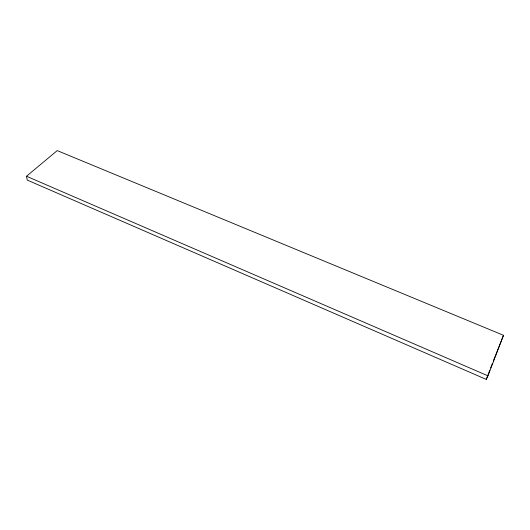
<?xml version="1.0" encoding="UTF-8"?>
<svg xmlns="http://www.w3.org/2000/svg" width="530" height="530" viewBox="0 0 530 530"><rect width="100%" height="100%" fill="white"/><g stroke="black" fill="none" stroke-linecap="round" stroke-linejoin="round"><path stroke-width="0.79" d="M487.958 375.843L503.5 335.305L57.22 150.599L26.5 176.252L27.235 180.081L486.255 379.4L487.958 375.843L26.5 176.252M486.255 379.4L489.773 370.231M490.654 367.939L492.41 363.361M493.291 361.069L503.5 335.305"/></g></svg>
